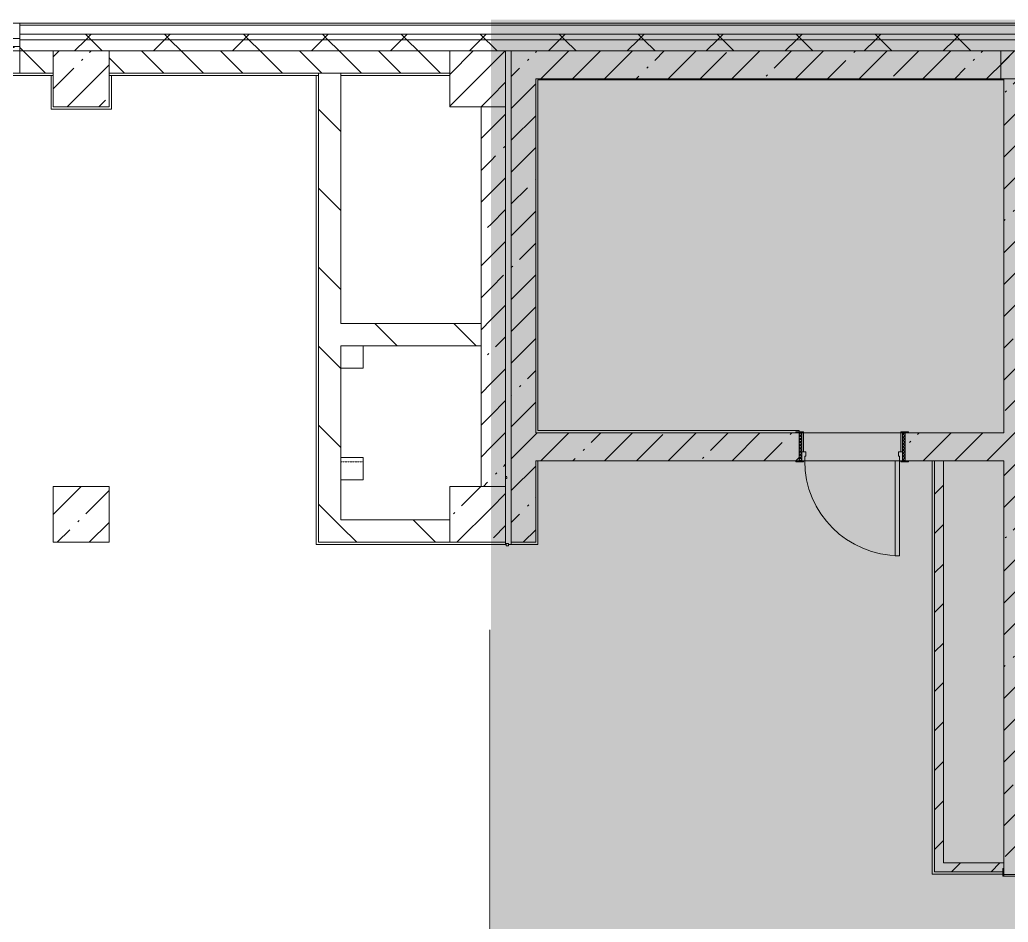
# Model space of a CAD drawing. Header units: millimetres. Extents: x 81773 to 282675, y -8553 to 29000.
# Drawn here: x 228153 to 237003, y 19298 to 27379 of the extents above; entities that cross this region are included whole.
import ezdxf

# ---------------------------------------------------------------- set-up
doc = ezdxf.new("R2010")
doc.units = ezdxf.units.MM
doc.linetypes.add('200_ШТРИХ__ш1_п0_6_', pattern=[1.6, 1, -0.6])
doc.layers.add('A-DETL-GENF-5', color=7, linetype='Continuous', lineweight=9, true_color=0xc0c0c0, transparency=0.4)
for name, color, linetype, lineweight in [('A-DETL-MBND-1', 7, '200_ШТРИХ__ш1_п0_6_', 9), ('A-GLAZ-3', 7, 'Continuous', 5), ('A-WALL', 7, 'Continuous', 9), ('A-WALL-2', 7, 'Continuous', 5), ('I-WALL-4', 7, 'Continuous', 5), ('S-COLS-2', 7, 'Continuous', 5), ('Оси', 7, 'Continuous', 9)]:
    doc.layers.add(name, color=color, linetype=linetype, lineweight=lineweight)
for name, color, linetype, lineweight, true_color in [('A-DOOR-3', 7, 'Continuous', 5, 0xb7b7b7), ('A-DOOR-4', 7, 'Continuous', 5, 0xe2e2e2), ('A-DOOR-5', 7, 'Continuous', 5, 0xaaaaaa), ('A-DOOR-FRAM-2', 7, 'Continuous', 5, 0xe2e2e2), ('A-DOOR-FRAM-3', 7, 'Continuous', 5, 0xb7b7b7), ('A-DOOR-FRAM-4', 7, 'Continuous', 5, 0xaaaaaa), ('A-FLOR-2', 7, 'Continuous', 5, 0xb7b7b7), ('A-FLOR-3', 7, 'Continuous', 5, 0xaaaaaa), ('A-WALL-3', 7, 'Continuous', 5, 0x737373), ('A-WALL-4', 7, 'Continuous', 9, 0x737373), ('I-WALL-5', 7, 'Continuous', 5, 0x737373), ('S-COLS-3', 7, 'Continuous', 5, 0x737373)]:
    doc.layers.add(name, color=color, linetype=linetype, lineweight=lineweight, true_color=true_color)
pattern_1 = [(45, (147802.7, 0), (-285.1231, 285.1231), []), (45, (148087.8, 0), (-285.1231, 285.1231), [504.031, -100.806, 16.764, -84.042])]
pattern_2 = [(45, (-84450, -22950), (-285.1231, 285.1231), []), (45, (-84164.88, -22950), (-285.1231, 285.1231), [504.031, -100.806, 16.764, -84.042])]
pattern_3 = [(45, (147802.7, 0), (-353.5534, 353.5534), []), (135, (147802.7, 0), (-353.5534, -353.5534), [])]
pattern_4 = [(45, (147802.7, 0), (-176.7767, 176.7767), [])]
pattern_5 = [(135, (147802.7, 0), (-353.5534, -353.5534), [])]

# ---------------------------------------------------------------- blocks, each defined once
blk = doc.blocks.new('BSC_Колонна _Прямоугольная - 500х500-23287078-3_3_3_птичка')
at = {"layer": 'S-COLS-2'}
h = blk.add_hatch(dxfattribs=at)
h.set_pattern_fill('FP_81', color=256, style=0, pattern_type=2)
h.set_pattern_definition(pattern_2)
h.paths.add_polyline_path([(-250, -250), (120, -250), (120, 250), (-250, 250)])
h = blk.add_hatch(dxfattribs=at)
h.set_pattern_fill('FP_81', color=256, style=0, pattern_type=2)
h.set_pattern_definition(pattern_2)
h.paths.add_polyline_path([(120, -250), (250, -250), (250, 250), (120, 250)])
for p, q in [((120, 250), (-250, 250)), ((-250, 250), (-250, -250)), ((-250, -250), (120, -250))]:
    blk.add_line(p, q, dxfattribs=at)
at = {"layer": 'S-COLS-3'}
for p, q in [((250, 250), (120, 250)), ((250, -250), (250, 250)), ((120, -250), (250, -250))]:
    blk.add_line(p, q, dxfattribs=at)
blk = doc.blocks.new('120_Окно_СКБ_2Ст - 120_Окно_СКБ_2Ст 3100х2500 _мал_створка слева_ 2-19089248-3_3_3_птичка')
at = {"layer": 'A-GLAZ-3'}
for p, q in [((-1550, -75), (-1550, -5)), ((-1550, -5), (-1480, -5)), ((1550, -5), (-1550, -5)), ((-1480, -75), (-1550, -75)), ((-1550, -75), (-1500, -75)), ((-1480, -75), (-1500, -75)), ((-1500, -75), (-1500, -85)), ((-1500, -85), (670, -85)), ((670, -85), (-1500, -85)), ((-1480, -5), (-1480, -75)), ((650, -35), (-1480, -35)), ((-1480, -35), (-1480, -75)), ((-1430, -85), (-1430, -35)), ((-1430, -55), (600, -55)), ((600, -65), (-1430, -65)), ((600, -85), (600, -35)), ((650, -75), (650, -5)), ((650, -5), (720, -5)), ((650, -75), (650, -35)), ((720, -75), (650, -75)), ((670, -75), (650, -75)), ((670, -75), (700, -75)), ((670, -85), (670, -75)), ((720, -75), (700, -75)), ((700, -75), (700, -85)), ((700, -85), (1500, -85)), ((1500, -85), (700, -85)), ((720, -5), (720, -75)), ((1480, -35), (720, -35)), ((720, -35), (720, -75)), ((770, -85), (770, -35)), ((770, -55), (1430, -55)), ((1430, -65), (770, -65)), ((1430, -85), (1430, -35)), ((1480, -75), (1480, -5)), ((1480, -5), (1550, -5)), ((1480, -75), (1480, -35)), ((1550, -75), (1480, -75)), ((1500, -75), (1480, -75)), ((1500, -75), (1550, -75)), ((1500, -85), (1500, -75)), ((1550, -5), (1550, -75))]:
    blk.add_line(p, q, dxfattribs=at)
blk = doc.blocks.new('110_Дверь_СКБ_2Ст - Д-1_л_Лестничная клетка EIS60 2-32359692-3_3_3_птичка')
at = {"layer": 'A-DOOR-4'}
for points in [[(662.5, 1025), (612.5, 1025), (612.5, 125), (662.5, 125)], [(-587.5, 525), (-637.5, 525), (-637.5, 125), (-587.5, 125)], [(712.5, -125), (712.5, 45), (697.5, 45), (697.5, -125)]]:
    blk.add_hatch(color=256, dxfattribs=at).paths.add_polyline_path(points)
h = blk.add_hatch(color=256, dxfattribs=at)
h.paths.add_polyline_path([(712.5, 125), (662.5, 125), (662.5, 75), (652.5, 75), (652.5, 45), (712.5, 45)])
h.paths.add_polyline_path([(-627.5, 45), (-627.5, 75), (-637.5, 75), (-637.5, 125), (-687.5, 125), (-687.5, 45)])
at = {"layer": 'A-DOOR-FRAM-2'}
for points in [[(-672.5, 125), (-672.5, 133), (-742.5, 133), (-742.5, 125)], [(767.5, 125), (767.5, 133), (697.5, 133), (697.5, 125)], [(-672.5, -125), (-672.5, 45), (-687.5, 45), (-687.5, -125)], [(-672.5, -133), (-672.5, -125), (-742.5, -125), (-742.5, -133)], [(767.5, -133), (767.5, -125), (697.5, -125), (697.5, -133)]]:
    blk.add_hatch(color=256, dxfattribs=at).paths.add_polyline_path(points)
at = {"layer": 'A-DOOR-3'}
for p, q in [((662.5, 1025), (612.5, 1025)), ((612.5, 1025), (612.5, 125)), ((662.5, 125), (662.5, 1025)), ((-637.5, 525), (-637.5, 125)), ((-587.5, 525), (-637.5, 525)), ((-587.5, 125), (-587.5, 525)), ((-637.5, 125), (-587.5, 125)), ((612.5, 125), (662.5, 125))]:
    blk.add_line(p, q, dxfattribs=at)
for centre, radius, start, end in [((662.5, 125), 900, 90, 180), ((-637.5, 125), 400, 360, 90)]:
    blk.add_arc(centre, radius, start, end, dxfattribs=at)
at = {"layer": 'A-DOOR-FRAM-3'}
for p, q in [((-672.5, 133), (-742.5, 133)), ((-742.5, 133), (-742.5, 125)), ((-742.5, 125), (-672.5, 125)), ((-637.5, 125), (-687.5, 125)), ((-687.5, 125), (-687.5, 45)), ((-672.5, 125), (-672.5, 133)), ((-637.5, 75), (-637.5, 125)), ((662.5, 125), (662.5, 75)), ((712.5, 125), (662.5, 125)), ((767.5, 133), (697.5, 133)), ((697.5, 133), (697.5, 125)), ((697.5, 125), (767.5, 125)), ((712.5, 45), (712.5, 125)), ((767.5, 125), (767.5, 133)), ((-687.5, 45), (-627.5, 45)), ((-672.5, 45), (-687.5, 45)), ((-687.5, 45), (-687.5, -125)), ((-672.5, -125), (-672.5, 45)), ((-627.5, 75), (-637.5, 75)), ((-627.5, 45), (-627.5, 75)), ((662.5, 75), (652.5, 75)), ((652.5, 75), (652.5, 45)), ((652.5, 45), (712.5, 45)), ((712.5, 45), (697.5, 45)), ((697.5, 45), (697.5, -125)), ((712.5, -125), (712.5, 45)), ((-672.5, -125), (-742.5, -125)), ((-742.5, -125), (-742.5, -133)), ((-742.5, -133), (-672.5, -133)), ((-687.5, -125), (-672.5, -125)), ((-672.5, -133), (-672.5, -125)), ((697.5, -125), (712.5, -125)), ((767.5, -125), (697.5, -125)), ((697.5, -125), (697.5, -133)), ((697.5, -133), (767.5, -133)), ((767.5, -133), (767.5, -125))]:
    blk.add_line(p, q, dxfattribs=at)
blk = doc.blocks.new('BSC_Колонна _Прямоугольная - 500х500-V210-3_3_3_птичка')
at = {"layer": 'S-COLS-2'}
h = blk.add_hatch(dxfattribs=at)
h.set_pattern_fill('FP_122', color=256, style=0, pattern_type=2)
h.set_pattern_definition([(45, (-80900, -22950), (-285.1231, 285.1231), []), (45, (-80614.88, -22950), (-285.1231, 285.1231), [504.031, -100.806, 16.764, -84.042])])
h.paths.add_polyline_path([(-250, -250), (250, -250), (250, 250), (-250, 250)])
for p, q in [((250, 250), (-250, 250)), ((-250, 250), (-250, -250)), ((250, -250), (250, 250)), ((-250, -250), (250, -250))]:
    blk.add_line(p, q, dxfattribs=at)
blk = doc.blocks.new('110_Дверь_СКБ_1Ст_Внутренняя1 - Д-8а 950x2100h _книгохранилище_ огнестойкая дверь_-32656878-3_3_3_птичка')
at = {"layer": 'A-DOOR-4'}
h = blk.add_hatch(color=256, dxfattribs=at)
h.paths.add_polyline_path([(-437.5, -125), (-412.5, -125), (-412.5, -85), (-402.5, -85), (-402.5, -45), (-437.5, -45)])
h.paths.add_polyline_path([(462.5, -125), (462.5, -45), (427.5, -45), (427.5, -85), (437.5, -85), (437.5, -125)])
at = {"layer": 'A-DOOR-5'}
h = blk.add_hatch(dxfattribs=at)
h.set_pattern_fill('FP_48', color=256, style=0, pattern_type=2)
h.set_pattern_definition([(225, (1826.41, -189.685), (-14.14214, 14.14214), []), (135, (1826.41, -189.685), (14.14214, 14.14214), [])])
h.paths.add_polyline_path([(487.5, -125), (487.5, 125), (462.5, 125), (462.5, -125)])
at = {"layer": 'A-DOOR-FRAM-2'}
for points in [[(-422.5, 125), (-422.5, 133), (-492.5, 133), (-492.5, 125)], [(-422.5, -45), (-422.5, 125), (-437.5, 125), (-437.5, -45)], [(517.5, 125), (517.5, 133), (447.5, 133), (447.5, 125)], [(462.5, -45), (462.5, 125), (447.5, 125), (447.5, -45)], [(-422.5, -133), (-422.5, -125), (-492.5, -125), (-492.5, -133)], [(437.5, -975), (437.5, -125), (397.5, -125), (397.5, -975)], [(517.5, -133), (517.5, -125), (447.5, -125), (447.5, -133)]]:
    blk.add_hatch(color=256, dxfattribs=at).paths.add_polyline_path(points)
at = {"layer": 'A-DOOR-FRAM-4'}
h = blk.add_hatch(dxfattribs=at)
h.set_pattern_fill('FP_49', color=256, style=0, pattern_type=2)
h.set_pattern_definition([(315, (-296.384, -189.685), (-14.1421, -14.1421), []), (225, (-296.384, -189.685), (-14.1421, 14.1421), [])])
h.paths.add_polyline_path([(-437.5, -125), (-437.5, 125), (-462.5, 125), (-462.5, -125)])
at = {"layer": 'A-DOOR-3'}
for p, q in [((397.5, -125), (437.5, -125)), ((397.5, -975), (397.5, -125)), ((437.5, -125), (437.5, -975)), ((437.5, -975), (397.5, -975))]:
    blk.add_line(p, q, dxfattribs=at)
blk.add_arc((437.5, -125), 850, 180, 270, dxfattribs=at)
at = {"layer": 'A-DOOR-FRAM-3'}
for p, q in [((-492.5, 133), (-422.5, 133)), ((-492.5, 125), (-492.5, 133)), ((-422.5, 125), (-492.5, 125)), ((-462.5, 125), (-437.5, 125)), ((-462.5, -125), (-462.5, 125)), ((-437.5, 125), (-437.5, -125)), ((-437.5, 125), (-422.5, 125)), ((-437.5, -45), (-437.5, 125)), ((-422.5, 133), (-422.5, 125)), ((-422.5, 125), (-422.5, -45)), ((447.5, 125), (447.5, 133)), ((447.5, 133), (517.5, 133)), ((447.5, -45), (447.5, 125)), ((447.5, 125), (462.5, 125)), ((517.5, 125), (447.5, 125)), ((462.5, -125), (462.5, 125)), ((462.5, 125), (487.5, 125)), ((462.5, 125), (462.5, -45)), ((487.5, 125), (487.5, -125)), ((517.5, 133), (517.5, 125)), ((-437.5, -45), (-402.5, -45)), ((-437.5, -125), (-437.5, -45)), ((-422.5, -45), (-437.5, -45)), ((-412.5, -85), (-412.5, -125)), ((-402.5, -85), (-412.5, -85)), ((-402.5, -45), (-402.5, -85)), ((427.5, -45), (462.5, -45)), ((427.5, -85), (427.5, -45)), ((437.5, -85), (427.5, -85)), ((437.5, -125), (437.5, -85)), ((462.5, -45), (447.5, -45)), ((462.5, -45), (462.5, -125)), ((-492.5, -125), (-422.5, -125)), ((-492.5, -133), (-492.5, -125)), ((-422.5, -133), (-492.5, -133)), ((-437.5, -125), (-462.5, -125)), ((-437.5, -124), (-422.5, -124)), ((-437.5, -125), (-437.5, -124)), ((-412.5, -125), (-437.5, -125)), ((-422.5, -125), (-437.5, -125)), ((-422.5, -124), (-422.5, -125)), ((-422.5, -125), (-422.5, -133)), ((462.5, -125), (437.5, -125)), ((447.5, -125), (447.5, -124)), ((447.5, -124), (462.5, -124)), ((462.5, -125), (447.5, -125)), ((447.5, -133), (447.5, -125)), ((447.5, -125), (517.5, -125)), ((517.5, -133), (447.5, -133)), ((462.5, -124), (462.5, -125)), ((487.5, -125), (462.5, -125)), ((517.5, -125), (517.5, -133))]:
    blk.add_line(p, q, dxfattribs=at)

msp = doc.modelspace()

# ---------------------------------------------------------------- hatches: boundary and pattern name
at = {"layer": 'A-DETL-GENF-5'}
msp.add_hatch(color=256, dxfattribs=at).paths.add_polyline_path([(269518.6, -258), (273035.7, -258), (273035.7, 21479), (241135.7, 21479), (241135.7, 27379), (232372.7, 27379), (232372.7, 10208.3), (237012.7, 10208.3), (237012.7, -258), (268458.9, -258)])
at = {"layer": 'A-WALL-2'}
h = msp.add_hatch(dxfattribs=at)
h.set_pattern_fill('FP_84', color=256, style=0, pattern_type=2)
h.set_pattern_definition(pattern_3)
h.paths.add_polyline_path([(232372.7, 27200), (232372.7, 27250), (228152.7, 27250), (228152.7, 27200), (231900.2, 27200)])
h.paths.add_polyline_path([(225012.4, 27200), (225052.7, 27200), (225052.7, 27250), (224152.7, 27250), (224152.7, 27200)])
h.paths.add_polyline_path([(214912.7, 27200), (214912.7, 27250), (210662.7, 27250), (210662.7, 27200), (214415.6, 27200)])
h.paths.add_polyline_path([(209762.7, 27200), (209762.7, 27250), (207662.7, 27250), (207662.7, 27200), (209117.3, 27200)])
h.paths.add_polyline_path([(217412.7, 27200), (218612.7, 27200), (218612.7, 27250), (217412.7, 27250)])
h.paths.add_polyline_path([(220712.7, 27200), (222052.7, 27200), (222052.7, 27250), (220712.7, 27250)])
h.paths.add_polyline_path([(201699.6, 27200), (202562.7, 27200), (202562.7, 27250), (201062.7, 27250), (201062.7, 27200)])
h.paths.add_polyline_path([(205662.7, 27200), (206762.7, 27200), (206762.7, 27250), (205662.7, 27250)])
h.paths.add_polyline_path([(198520.6, 27200), (198562.7, 27200), (198562.7, 27250), (197463, 27250), (197463, 27200)])
h.paths.add_polyline_path([(196401.2, 27200), (196563, 27200), (196563, 27250), (195462.7, 27250), (195462.7, 27200)])
h.paths.add_polyline_path([(192362.7, 27200), (192362.7, 27250), (189862.7, 27250), (189862.7, 27200), (190043.2, 27200)])
h = msp.add_hatch(dxfattribs=at)
h.set_pattern_fill('FP_84', color=256, style=0, pattern_type=2)
h.set_pattern_definition(pattern_3)
h.paths.add_polyline_path([(232372.7, 27100), (232372.7, 27200), (228152.7, 27200), (228152.7, 27100), (231900.2, 27100)])
h.paths.add_polyline_path([(214415.6, 27100), (214912.7, 27100), (214912.7, 27200), (210662.7, 27200), (210662.7, 27100), (213356, 27100)])
h.paths.add_polyline_path([(217594.6, 27100), (218612.7, 27100), (218612.7, 27200), (217412.7, 27200), (217412.7, 27100)])
h.paths.add_polyline_path([(220712.7, 27100), (222052.7, 27100), (222052.7, 27200), (220712.7, 27200)])
h.paths.add_polyline_path([(225052.7, 27100), (225052.7, 27200), (224152.7, 27200), (224152.7, 27100), (225012.4, 27100)])
h.paths.add_polyline_path([(205938.3, 27100), (206762.7, 27100), (206762.7, 27200), (205662.7, 27200), (205662.7, 27100)])
h.paths.add_polyline_path([(201062.7, 27100), (202562.7, 27100), (202562.7, 27200), (201062.7, 27200)])
h.paths.add_polyline_path([(209117.3, 27100), (209762.7, 27100), (209762.7, 27200), (207662.7, 27200), (207662.7, 27100), (208057.6, 27100)])
h.paths.add_polyline_path([(192362.7, 27100), (192362.7, 27200), (189962.7, 27200), (189962.7, 27100), (190562.7, 27100)])
h.paths.add_polyline_path([(198562.7, 27100), (198562.7, 27200), (197463, 27200), (197463, 27100), (198520.6, 27100)])
h.paths.add_polyline_path([(196563, 27100), (196563, 27200), (195462.7, 27200), (195462.7, 27100), (196401.2, 27100)])
h = msp.add_hatch(dxfattribs=at)
h.set_pattern_fill('FP_84', color=256, style=0, pattern_type=2)
h.set_pattern_definition(pattern_3)
h.paths.add_polyline_path([(240962.7, 27200), (241012.7, 27200), (241012.7, 27250), (232372.7, 27250), (232372.7, 27200), (240907.4, 27200)])
h = msp.add_hatch(dxfattribs=at)
h.set_pattern_fill('FP_84', color=256, style=0, pattern_type=2)
h.set_pattern_definition(pattern_3)
h.paths.add_polyline_path([(240962.7, 27100), (240962.7, 27200), (232372.7, 27200), (232372.7, 27100), (240907.4, 27100)])
h = msp.add_hatch(dxfattribs=at)
h.set_pattern_fill('FP_82', color=256, style=0, pattern_type=2)
h.set_pattern_definition([(135, (147802.7, 0), (-176.7767, -176.7767), [])])
h.paths.add_polyline_path([(228952.7, 26900), (232002.7, 26900), (232002.7, 27100), (228952.7, 27100), (228952.7, 26948.4)])
h.paths.add_polyline_path([(228452.7, 26900), (228452.7, 27100), (228152.7, 27100), (228152.7, 26900), (228191.4, 26900)])
h.paths.add_polyline_path([(214562.7, 26900), (214912.7, 26900), (214912.7, 27100), (214562.7, 27100), (214562.7, 26948.4)])
h.paths.add_polyline_path([(224152.7, 26900), (224552.7, 26900), (224552.7, 27100), (224152.7, 27100), (224152.7, 26948.4)])
h.paths.add_polyline_path([(217412.7, 26900), (218112.7, 26900), (218112.7, 27100), (217412.7, 27100), (217412.7, 26948.4)])
h.paths.add_polyline_path([(221342.7, 26900), (221342.7, 27100), (220712.7, 27100), (220712.7, 26900)])
h.paths.add_polyline_path([(221842.7, 26900), (222052.7, 26900), (222052.7, 27100), (221842.7, 27100), (221842.7, 26948.4)])
h.paths.add_polyline_path([(213962.7, 26900), (213962.7, 27100), (210662.7, 27100), (210662.7, 26900), (211236.6, 26900)])
h.paths.add_polyline_path([(205662.7, 26900), (206762.7, 26900), (206762.7, 27100), (205662.7, 27100), (205662.7, 26948.4)])
h.paths.add_polyline_path([(201962.7, 26900), (201962.7, 27100), (201062.7, 27100), (201062.7, 26900)])
h.paths.add_polyline_path([(207662.7, 26900), (207962.7, 26900), (207962.7, 27100), (207662.7, 27100), (207662.7, 26948.4)])
h.paths.add_polyline_path([(209762.7, 26900), (209762.7, 27100), (208562.7, 27100), (208562.7, 26900)])
h.paths.add_polyline_path([(198520.6, 26900), (198562.7, 26900), (198562.7, 27100), (197463, 27100), (197463, 26900)])
h.paths.add_polyline_path([(195462.7, 26900), (195962.7, 26900), (195962.7, 27100), (195462.7, 27100), (195462.7, 26948.4)])
h.paths.add_polyline_path([(192362.7, 26900), (192362.7, 27100), (190562.7, 27100), (190562.7, 26900)])
at = {"layer": 'I-WALL-4'}
h = msp.add_hatch(dxfattribs=at)
h.set_pattern_fill('FP_80', color=256, style=0, pattern_type=2)
h.set_pattern_definition(pattern_1)
h.paths.add_polyline_path([(236962.7, 26850), (236962.7, 27100), (232552.7, 27100), (232552.7, 26850), (236668.7, 26850)])
h = msp.add_hatch(dxfattribs=at)
h.set_pattern_fill('FP_80', color=256, style=0, pattern_type=2)
h.set_pattern_definition(pattern_1)
h.paths.add_polyline_path([(240612.7, 26850), (240612.7, 27100), (236937.7, 27100), (236937.7, 26850), (238788.1, 26850)])
h = msp.add_hatch(dxfattribs=at)
h.set_pattern_fill('FP_80', color=256, style=0, pattern_type=2)
h.set_pattern_definition(pattern_1)
h.paths.add_polyline_path([(237212.7, 17270), (237212.7, 18325), (236962.7, 18325), (236962.7, 17270), (237012.7, 17270)])
h.paths.add_polyline_path([(236962.7, 19725), (237212.7, 19725), (237212.7, 27100), (236962.7, 27100), (236962.7, 19750)])
h = msp.add_hatch(dxfattribs=at)
h.set_pattern_fill('FP_83', color=256, style=0, pattern_type=2)
h.set_pattern_definition(pattern_5)
h.paths.add_polyline_path([(231027.8, 24259.9), (231027.8, 26900), (230827.8, 26900), (230827.8, 24259.9)])
h = msp.add_hatch(dxfattribs=at)
h.set_pattern_fill('FP_80', color=256, style=0, pattern_type=2)
h.set_pattern_definition(pattern_1)
h.paths.add_polyline_path([(232552.7, 22700), (232772.7, 22700), (232772.7, 26850), (232552.7, 26850), (232552.7, 24581.5)])
h = msp.add_hatch(dxfattribs=at)
h.set_pattern_fill('FP_80', color=256, style=0, pattern_type=2)
h.set_pattern_definition(pattern_1)
h.paths.add_polyline_path([(232372.7, 23200), (232372.7, 26600), (232282.7, 26600), (232282.7, 23200)])
h = msp.add_hatch(dxfattribs=at)
h.set_pattern_fill('FP_80', color=256, style=0, pattern_type=2)
h.set_pattern_definition(pattern_1)
h.paths.add_polyline_path([(232372.7, 23200), (232502.7, 23200), (232502.7, 26600), (232372.7, 26600), (232372.7, 23398)])
h = msp.add_hatch(dxfattribs=at)
h.set_pattern_fill('FP_83', color=256, style=0, pattern_type=2)
h.set_pattern_definition(pattern_5)
h.paths.add_polyline_path([(232282.7, 24460), (232282.7, 24660), (231027.8, 24660), (231027.8, 24460)])
h = msp.add_hatch(dxfattribs=at)
h.set_pattern_fill('FP_83', color=256, style=0, pattern_type=2)
h.set_pattern_definition(pattern_5)
h.paths.add_polyline_path([(231027.8, 22700), (231027.8, 24259.9), (230827.8, 24259.9), (230827.8, 22700)])
h = msp.add_hatch(dxfattribs=at)
h.set_pattern_fill('FP_80', color=256, style=0, pattern_type=2)
h.set_pattern_definition(pattern_1)
h.paths.add_polyline_path([(236422.7, 23430), (236962.7, 23430), (236962.7, 23680), (236080.7, 23680), (236080.7, 23430), (236342.7, 23430)])
h.paths.add_polyline_path([(234549.4, 23430), (235130.7, 23430), (235130.7, 23680), (232772.7, 23680), (232772.7, 23430)])
h = msp.add_hatch(dxfattribs=at)
h.set_pattern_fill('FP_85', color=256, style=0, pattern_type=2)
h.set_pattern_definition(pattern_4)
h.paths.add_polyline_path([(236422.7, 19750), (236422.7, 23430), (236342.7, 23430), (236342.7, 19750)])
h = msp.add_hatch(dxfattribs=at)
h.set_pattern_fill('FP_83', color=256, style=0, pattern_type=2)
h.set_pattern_definition(pattern_5)
h.paths.add_polyline_path([(231027.8, 22700), (232002.7, 22700), (232002.7, 22900), (231027.8, 22900)])
h = msp.add_hatch(dxfattribs=at)
h.set_pattern_fill('FP_85', color=256, style=0, pattern_type=2)
h.set_pattern_definition(pattern_4)
h.paths.add_polyline_path([(236422.7, 19750), (236954.7, 19750), (236954.7, 19780), (236962.7, 19780), (236962.7, 19830), (236422.7, 19830)])
at = {"layer": 'S-COLS-2'}
h = msp.add_hatch(dxfattribs=at)
h.set_pattern_fill('FP_80', color=256, style=0, pattern_type=2)
h.set_pattern_definition(pattern_1)
h.paths.add_polyline_path([(228452.7, 26600), (228952.7, 26600), (228952.7, 27100), (228452.7, 27100), (228452.7, 26900)])
h = msp.add_hatch(dxfattribs=at)
h.set_pattern_fill('FP_80', color=256, style=0, pattern_type=2)
h.set_pattern_definition(pattern_1)
h.paths.add_polyline_path([(232372.7, 26600), (232372.7, 27100), (232002.7, 27100), (232002.7, 26600)])
h = msp.add_hatch(dxfattribs=at)
h.set_pattern_fill('FP_80', color=256, style=0, pattern_type=2)
h.set_pattern_definition(pattern_1)
h.paths.add_polyline_path([(232430.1, 26600), (232502.7, 26600), (232502.7, 27100), (232372.7, 27100), (232372.7, 26600)])

# ---------------------------------------------------------------- linework, layer by layer
at = {"layer": 'A-DETL-MBND-1'}
for p, q in [((231227.8, 23420), (231027.8, 23420)), ((232512.7, 23290.5), (232502.7, 23290.5)), ((232512.7, 23270.5), (232512.7, 23290.5)), ((232502.7, 23270.5), (232512.7, 23270.5))]:
    msp.add_line(p, q, dxfattribs=at)
at = {"layer": 'A-FLOR-2'}
for p, q in [((236962.7, 26840), (232790.7, 26840)), ((232790.7, 26840), (232790.7, 23700)), ((232790.7, 23700), (235130.7, 23700)), ((235130.7, 23700), (235130.7, 23688)), ((232792.7, 23430), (232792.7, 22680)), ((236322.7, 19730), (236322.7, 23430)), ((232502.7, 22680), (232502.7, 22700)), ((232792.7, 22680), (232527.3, 22680)), ((232552.7, 22700), (232552.7, 22680)), ((236954.7, 19730), (236322.7, 19730))]:
    msp.add_line(p, q, dxfattribs=at)
at = {"layer": 'A-FLOR-3'}
for p, q in [((228432.7, 26580), (228432.7, 26880)), ((228972.8, 26880), (228972.8, 26580)), ((230807.8, 22680), (230807.8, 26880)), ((228972.8, 26580), (228432.7, 26580)), ((231027.8, 24459.9), (231227.8, 24459.9)), ((231227.8, 24459.9), (231227.8, 24259.9)), ((231227.8, 24259.9), (231027.8, 24259.9)), ((231027.8, 23459.9), (231227.8, 23459.9)), ((231227.8, 23459.9), (231227.8, 23259.9)), ((231227.8, 23259.9), (231027.8, 23259.9)), ((232507.3, 22680), (230807.8, 22680))]:
    msp.add_line(p, q, dxfattribs=at)
at = {"layer": 'A-WALL'}
msp.add_line((231027.8, 26900), (230827.8, 26900), dxfattribs=at)
at = {"layer": 'A-WALL-2'}
for p, q in [((228152.7, 27350), (197463, 27350)), ((228152.7, 27350), (228152.7, 26900)), ((228452.7, 27100), (190562.7, 27100)), ((228452.7, 26900), (228452.7, 27100)), ((228952.7, 27100), (228952.7, 26900)), ((232002.7, 26900), (232002.7, 27100)), ((228152.7, 26900), (228452.7, 26900)), ((228952.7, 26900), (230827.8, 26900)), ((231027.8, 26900), (232002.7, 26900))]:
    msp.add_line(p, q, dxfattribs=at)
at = {"layer": 'A-WALL-3'}
for p, q in [((241112.7, 27350), (228152.7, 27350)), ((228452.7, 27100), (240612.7, 27100)), ((232527.3, 22689), (232507.3, 22689)), ((232507.3, 22689), (232507.3, 22669)), ((232507.3, 22669), (232527.3, 22669)), ((232527.3, 22669), (232527.3, 22689))]:
    msp.add_line(p, q, dxfattribs=at)
at = {"layer": 'A-WALL-4'}
for p, q in [((241092.7, 27330), (228152.7, 27330)), ((241012.7, 27250), (228152.7, 27250)), ((240962.7, 27200), (228152.7, 27200)), ((236422.7, 23430), (236342.7, 23430)), ((236962.7, 19780), (236962.7, 19830))]:
    msp.add_line(p, q, dxfattribs=at)
at = {"layer": 'I-WALL-4'}
for p, q in [((225052.7, 27100), (228152.7, 27100)), ((228152.7, 26900), (225052.7, 26900)), ((228452.7, 26880), (225052.7, 26880)), ((230827.8, 26880), (228952.7, 26880)), ((230827.8, 26900), (230827.8, 22700)), ((231027.8, 24660), (231027.8, 26900)), ((232002.7, 26880), (231027.8, 26880)), ((232282.7, 26600), (232282.7, 23200)), ((232282.7, 24660), (231027.8, 24660)), ((231027.8, 24460), (232282.7, 24460)), ((231027.8, 22900), (231027.8, 24460)), ((232002.7, 22900), (231027.8, 22900)), ((230827.8, 22700), (232002.7, 22700))]:
    msp.add_line(p, q, dxfattribs=at)
at = {"layer": 'I-WALL-5'}
for p, q in [((232552.7, 27100), (232552.7, 22700)), ((236962.7, 27100), (232552.7, 27100)), ((240612.7, 27100), (236937.7, 27100)), ((236937.7, 27100), (236937.7, 26850)), ((232772.7, 23680), (232772.7, 26850)), ((232772.7, 26850), (236962.7, 26850)), ((236937.7, 26850), (240612.7, 26850)), ((236962.7, 26850), (236962.7, 23680)), ((232502.7, 26600), (232282.7, 26600)), ((232502.7, 23200), (232502.7, 26600)), ((235100.7, 23680), (232772.7, 23680)), ((235170.7, 23680), (236040.7, 23680)), ((236962.7, 23680), (236110.7, 23680)), ((232772.7, 22700), (232772.7, 23430)), ((232772.7, 23430), (235100.7, 23430)), ((235990.7, 23430), (235180.7, 23430)), ((236110.7, 23430), (236342.7, 23430)), ((236342.7, 23430), (236342.7, 19750)), ((236422.7, 19830), (236422.7, 23430)), ((236422.7, 23430), (236962.7, 23430)), ((236962.7, 23430), (236962.7, 19830)), ((232552.7, 22700), (232772.7, 22700)), ((236962.7, 19830), (236422.7, 19830)), ((236342.7, 19750), (236954.7, 19750))]:
    msp.add_line(p, q, dxfattribs=at)
at = {"layer": 'S-COLS-2'}
for p, q in [((228952.7, 27100), (228452.7, 27100)), ((228452.7, 27100), (228452.7, 26900)), ((228952.7, 26900), (228952.7, 27100)), ((232372.7, 27100), (232002.7, 27100)), ((232002.7, 27100), (232002.7, 26900)), ((228452.7, 26900), (228452.7, 26600)), ((228952.7, 26600), (228952.7, 26900)), ((232002.7, 26900), (232002.7, 26600)), ((228452.7, 26600), (228952.7, 26600)), ((232002.7, 26600), (232372.7, 26600))]:
    msp.add_line(p, q, dxfattribs=at)
at = {"layer": 'S-COLS-3'}
for p, q in [((232502.7, 27100), (232372.7, 27100)), ((232502.7, 26600), (232502.7, 27100)), ((232372.7, 26600), (232502.7, 26600))]:
    msp.add_line(p, q, dxfattribs=at)
at = {"layer": 'Оси'}
msp.add_line((232362.7, 10029.8), (232362.7, 21915.1), dxfattribs=at)

# ---------------------------------------------------------------- block references
at = {"layer": 'A-DOOR-3'}
msp.add_blockref('110_Дверь_СКБ_1Ст_Внутренняя1 - Д-8а 950x2100h _книгохранилище_ огнестойкая дверь_-32656878-3_3_3_птичка', (235593.2, 23555), dxfattribs=at)
at = {"layer": 'A-DOOR-3', "rotation": 269.9999999999998}
msp.add_blockref('110_Дверь_СКБ_2Ст - Д-1_л_Лестничная клетка EIS60 2-32359692-3_3_3_птичка', (237087.7, 19037.5), dxfattribs=at)
at = {"layer": 'A-GLAZ-3'}
msp.add_blockref('120_Окно_СКБ_2Ст - 120_Окно_СКБ_2Ст 3100х2500 _мал_створка слева_ 2-19089248-3_3_3_птичка', (226602.7, 27215), dxfattribs=at)
at = {"layer": 'S-COLS-2'}
msp.add_blockref('BSC_Колонна _Прямоугольная - 500х500-V210-3_3_3_птичка', (228702.7, 22950), dxfattribs=at)
at = {"layer": 'S-COLS-3'}
msp.add_blockref('BSC_Колонна _Прямоугольная - 500х500-23287078-3_3_3_птичка', (232252.7, 22950), dxfattribs=at)

doc.saveas('drawing.dxf')
